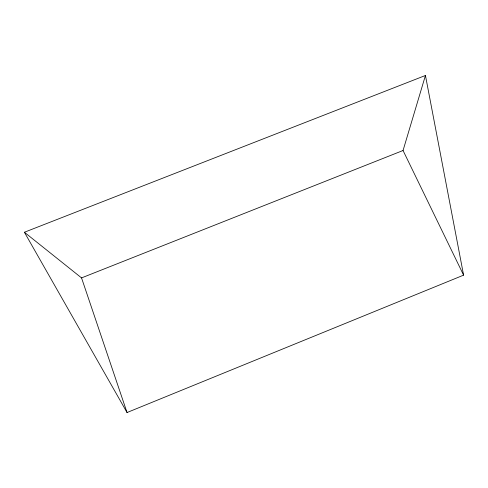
<?xml version="1.0" encoding="UTF-8"?>
<svg xmlns="http://www.w3.org/2000/svg" width="488" height="488" viewBox="0 0 488 488"><rect width="100%" height="100%" fill="white"/><g stroke="black" fill="none" stroke-linecap="round" stroke-linejoin="round"><path stroke-width="0.73" d="M463.6 275.147L403.051 150.505L425.445 75.469L24.4 232.245L127.039 412.531L463.6 275.147L425.445 75.469M24.4 232.245L81.545 277.898L403.051 150.505M81.545 277.898L127.039 412.531"/></g></svg>
